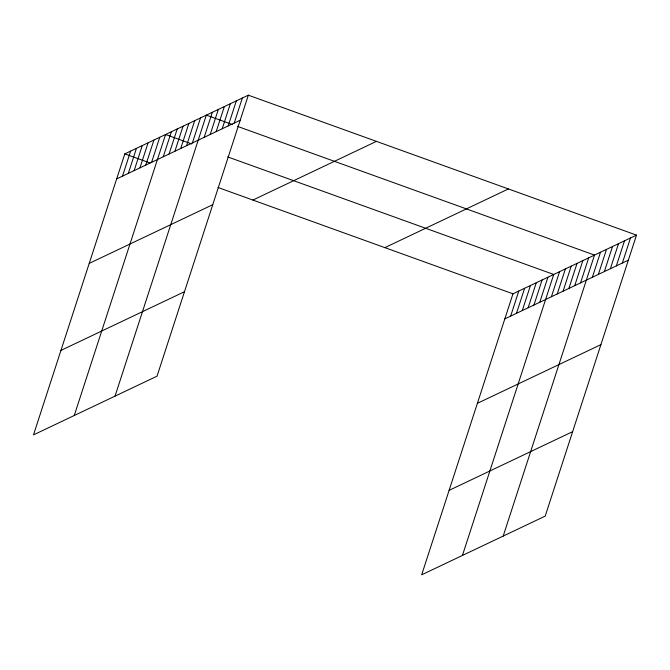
<?xml version="1.0" encoding="UTF-8"?>
<svg xmlns="http://www.w3.org/2000/svg" width="670" height="670" viewBox="0 0 670 670"><rect width="100%" height="100%" fill="white"/><g stroke="black" fill="none" stroke-linecap="round" stroke-linejoin="round"><path stroke-width="1" d="M248.335 95.182L124.804 153.882L33.5 434.872L157.031 376.18L248.335 95.182L636.5 235.128L545.196 516.118L421.665 574.818L512.969 293.82L636.5 235.128M122.484 176.16L130.625 151.11M128.313 173.388L136.445 148.346M134.134 170.624L142.274 145.583M139.955 167.852L148.095 142.811M145.784 165.088L153.916 140.047M151.604 162.324L159.745 137.275M74.27 415.5L165.565 134.511L191.771 143.958M163.254 156.788L171.386 131.747M169.075 154.016L177.215 128.975M174.904 151.252L183.036 126.211M180.724 148.489L188.856 123.439M186.545 145.717L194.685 120.675M192.374 142.953L200.506 117.912M115.031 396.129L206.335 115.139L232.532 124.587M204.191 137.333L212.331 112.292M210.196 134.477L218.328 109.436M216.192 131.63L224.333 106.589M222.197 128.782L230.329 103.733M228.194 125.927L236.334 100.885M234.198 123.079L242.331 98.038M510.657 316.098L518.789 291.056M516.478 313.334L524.618 288.293M522.298 310.562L530.439 285.521M528.128 307.798L536.26 282.757M533.948 305.034L542.089 279.985M539.769 302.262L547.909 277.221M462.434 555.447L553.73 274.457L227.674 156.897M551.418 296.726L559.559 271.685M557.247 293.963L565.38 268.921M563.068 291.199L571.208 266.149M568.889 288.427L577.029 263.385M574.718 285.663L582.85 260.622M580.538 282.891L588.679 257.849M503.195 536.075L594.499 255.086L237.381 126.337M592.364 277.279L600.496 252.23M598.36 274.424L606.501 249.382M604.365 271.576L612.497 246.535M610.362 268.72L618.502 243.679M616.367 265.873L624.499 240.832M622.363 263.025L630.504 237.976M116.664 178.923L240.195 120.223M89.219 263.385L212.75 204.693M252.891 200.062L376.431 141.362M60.945 350.41L184.476 291.71M384.873 247.64L508.404 188.948M504.828 318.87L628.36 260.169M477.383 403.332L600.923 344.631M449.109 490.356L572.641 431.656M124.804 153.882L150.03 162.977M217.959 187.466L512.969 293.82"/></g></svg>
